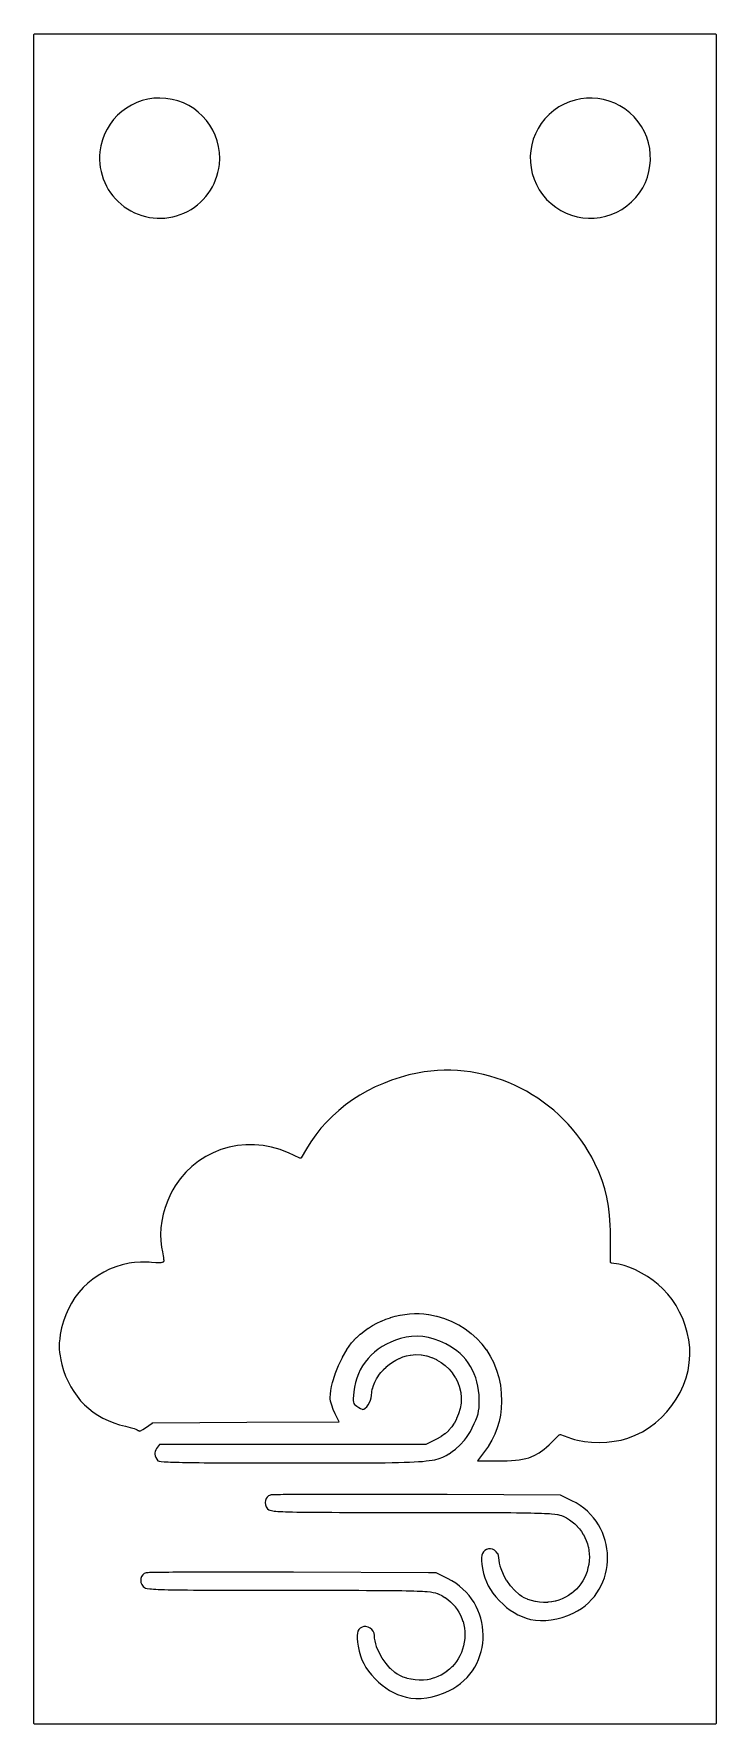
# Model space of a CAD drawing. Extents: x -0.1 to 30.1, y -0.1 to 74.5.
import ezdxf

# ---------------------------------------------------------------- set-up
doc = ezdxf.new("R2010")
doc.units = 0

msp = doc.modelspace()

# ---------------------------------------------------------------- linework, layer by layer
at = {"color": 1}
for p, q in [((-0.05, 74.434), (-0.046, 74.453)), ((-0.05, 0), (-0.05, 74.434)), ((-0.046, 74.453), (-0.035, 74.469)), ((-0.035, 74.469), (-0.019, 74.48)), ((-0.019, 74.48), (0, 74.483)), ((0, 74.483), (8.135, 74.483)), ((8.135, 74.483), (30, 74.483)), ((30, 74.483), (30.019, 74.48)), ((30.019, 74.48), (30.035, 74.469)), ((30.035, 74.469), (30.046, 74.453)), ((30.046, 74.453), (30.05, 74.434)), ((30.05, 74.434), (30.05, 0)), ((15.733, 28.347), (15.368, 28.206)), ((16.107, 28.47), (15.733, 28.347)), ((16.49, 28.576), (16.107, 28.47)), ((16.881, 28.662), (16.49, 28.576)), ((17.173, 28.713), (16.881, 28.662)), ((17.466, 28.75), (17.173, 28.713)), ((17.758, 28.774), (17.466, 28.75)), ((18.051, 28.785), (17.758, 28.774)), ((18.344, 28.784), (18.051, 28.785)), ((18.635, 28.771), (18.344, 28.784)), ((18.926, 28.745), (18.635, 28.771)), ((19.214, 28.707), (18.926, 28.745)), ((19.501, 28.657), (19.214, 28.707)), ((19.786, 28.596), (19.501, 28.657)), ((20.062, 28.524), (19.786, 28.596)), ((20.068, 28.523), (20.062, 28.524)), ((20.346, 28.439), (20.068, 28.523)), ((20.622, 28.343), (20.346, 28.439)), ((20.893, 28.237), (20.622, 28.343)), ((14.335, 27.681), (14.014, 27.474)), ((14.668, 27.872), (14.335, 27.681)), ((15.013, 28.047), (14.668, 27.872)), ((15.368, 28.206), (15.013, 28.047)), ((21.16, 28.12), (20.893, 28.237)), ((21.423, 27.993), (21.16, 28.12)), ((21.681, 27.855), (21.423, 27.993)), ((21.933, 27.707), (21.681, 27.855)), ((22.18, 27.549), (21.933, 27.707)), ((13.411, 27.015), (13.132, 26.764)), ((13.706, 27.252), (13.411, 27.015)), ((14.014, 27.474), (13.706, 27.252)), ((22.42, 27.382), (22.18, 27.549)), ((22.654, 27.205), (22.42, 27.382)), ((22.882, 27.018), (22.654, 27.205)), ((23.102, 26.822), (22.882, 27.018)), ((12.618, 26.223), (12.386, 25.933)), ((12.867, 26.5), (12.618, 26.223)), ((13.132, 26.764), (12.867, 26.5)), ((23.314, 26.618), (23.102, 26.822)), ((23.519, 26.404), (23.314, 26.618)), ((23.715, 26.182), (23.519, 26.404)), ((23.902, 25.952), (23.715, 26.182)), ((8.564, 25.388), (8.207, 25.283)), ((8.93, 25.459), (8.564, 25.388)), ((9.304, 25.497), (8.93, 25.459)), ((9.681, 25.499), (9.304, 25.497)), ((10.06, 25.465), (9.681, 25.499)), ((10.439, 25.393), (10.06, 25.465)), ((10.815, 25.284), (10.439, 25.393)), ((12.172, 25.631), (11.975, 25.318)), ((12.386, 25.933), (12.172, 25.631)), ((24.081, 25.713), (23.902, 25.952)), ((24.25, 25.466), (24.081, 25.713)), ((24.409, 25.211), (24.25, 25.466)), ((7.218, 24.776), (6.924, 24.546)), ((7.531, 24.976), (7.218, 24.776)), ((7.862, 25.145), (7.531, 24.976)), ((8.207, 25.283), (7.862, 25.145)), ((11, 25.216), (10.815, 25.284)), ((11.184, 25.137), (11, 25.216)), ((11.683, 24.908), (11.184, 25.137)), ((11.701, 24.903), (11.683, 24.908)), ((11.719, 24.906), (11.701, 24.903)), ((11.735, 24.914), (11.719, 24.906)), ((11.747, 24.928), (11.735, 24.914)), ((11.975, 25.318), (11.747, 24.928)), ((24.558, 24.949), (24.409, 25.211)), ((24.696, 24.679), (24.558, 24.949)), ((24.87, 24.298), (24.696, 24.679)), ((6.404, 23.999), (6.184, 23.684)), ((6.652, 24.286), (6.404, 23.999)), ((6.924, 24.546), (6.652, 24.286)), ((25.016, 23.927), (24.87, 24.298)), ((25.135, 23.559), (25.016, 23.927)), ((5.994, 23.344), (5.856, 23.041)), ((6.085, 23.517), (5.994, 23.344)), ((6.184, 23.684), (6.085, 23.517)), ((25.229, 23.185), (25.135, 23.559)), ((25.299, 22.798), (25.229, 23.185)), ((5.655, 22.434), (5.591, 22.134)), ((5.744, 22.737), (5.655, 22.434)), ((5.856, 23.041), (5.744, 22.737)), ((25.347, 22.39), (25.299, 22.798)), ((25.376, 21.952), (25.347, 22.39)), ((5.552, 21.838), (5.537, 21.547)), ((5.591, 22.134), (5.552, 21.838)), ((25.383, 21.72), (25.376, 21.952)), ((25.386, 21.477), (25.383, 21.72)), ((5.537, 21.547), (5.549, 21.265)), ((5.549, 21.265), (5.585, 20.99)), ((5.585, 20.99), (5.623, 20.782)), ((25.389, 20.33), (25.386, 21.477)), ((3.854, 20.204), (3.568, 20.117)), ((4.151, 20.271), (3.854, 20.204)), ((4.264, 20.289), (4.151, 20.271)), ((4.39, 20.303), (4.264, 20.289)), ((4.659, 20.321), (4.39, 20.303)), ((4.923, 20.323), (4.659, 20.321)), ((5.042, 20.318), (4.923, 20.323)), ((5.148, 20.308), (5.042, 20.318)), ((5.335, 20.291), (5.148, 20.308)), ((5.337, 20.291), (5.335, 20.291)), ((5.419, 20.288), (5.337, 20.291)), ((5.421, 20.288), (5.419, 20.288)), ((5.492, 20.289), (5.421, 20.288)), ((5.496, 20.289), (5.492, 20.289)), ((5.554, 20.294), (5.496, 20.289)), ((5.56, 20.295), (5.554, 20.294)), ((5.604, 20.303), (5.56, 20.295)), ((5.614, 20.306), (5.604, 20.303)), ((5.642, 20.317), (5.614, 20.306)), ((5.623, 20.782), (5.623, 20.781)), ((5.623, 20.781), (5.654, 20.597)), ((5.655, 20.325), (5.642, 20.317)), ((5.654, 20.597), (5.666, 20.521)), ((5.665, 20.336), (5.655, 20.325)), ((5.675, 20.351), (5.665, 20.336)), ((5.666, 20.521), (5.666, 20.52)), ((5.666, 20.52), (5.675, 20.458)), ((5.675, 20.458), (5.675, 20.457)), ((5.675, 20.457), (5.68, 20.411)), ((5.681, 20.366), (5.675, 20.351)), ((5.68, 20.411), (5.681, 20.409)), ((5.681, 20.409), (5.683, 20.382)), ((5.683, 20.382), (5.681, 20.366)), ((25.392, 20.313), (25.389, 20.33)), ((25.401, 20.298), (25.392, 20.313)), ((25.415, 20.287), (25.401, 20.298)), ((25.431, 20.281), (25.415, 20.287)), ((25.759, 20.227), (25.431, 20.281)), ((25.87, 20.205), (25.759, 20.227)), ((25.986, 20.175), (25.87, 20.205)), ((26.233, 20.091), (25.986, 20.175)), ((2.331, 19.396), (2.127, 19.2)), ((2.551, 19.576), (2.331, 19.396)), ((2.785, 19.739), (2.551, 19.576)), ((3.033, 19.884), (2.785, 19.739)), ((3.295, 20.01), (3.033, 19.884)), ((3.568, 20.117), (3.295, 20.01)), ((26.491, 19.979), (26.233, 20.091)), ((26.754, 19.844), (26.491, 19.979)), ((27.015, 19.688), (26.754, 19.844)), ((27.264, 19.517), (27.015, 19.688)), ((27.496, 19.335), (27.264, 19.517)), ((1.766, 18.762), (1.611, 18.521)), ((1.938, 18.989), (1.766, 18.762)), ((2.127, 19.2), (1.938, 18.989)), ((27.703, 19.145), (27.496, 19.335)), ((27.912, 18.918), (27.703, 19.145)), ((28.105, 18.67), (27.912, 18.918)), ((28.279, 18.405), (28.105, 18.67)), ((1.356, 18), (1.257, 17.72)), ((1.474, 18.267), (1.356, 18)), ((1.611, 18.521), (1.474, 18.267)), ((15.687, 17.875), (15.892, 17.934)), ((15.892, 17.934), (15.895, 17.934)), ((15.895, 17.934), (16.102, 17.982)), ((16.102, 17.982), (16.104, 17.982)), ((16.104, 17.982), (16.313, 18.018)), ((16.313, 18.018), (16.315, 18.018)), ((16.315, 18.018), (16.524, 18.041)), ((16.524, 18.041), (16.527, 18.042)), ((16.527, 18.042), (16.736, 18.053)), ((16.736, 18.053), (16.739, 18.053)), ((16.739, 18.053), (16.947, 18.052)), ((16.947, 18.052), (16.95, 18.052)), ((16.95, 18.052), (17.157, 18.038)), ((17.157, 18.038), (17.16, 18.037)), ((17.16, 18.037), (17.364, 18.01)), ((17.364, 18.01), (17.368, 18.01)), ((17.368, 18.01), (17.72, 17.937)), ((17.72, 17.937), (17.724, 17.936)), ((17.724, 17.936), (18.06, 17.835)), ((28.435, 18.124), (28.279, 18.405)), ((28.571, 17.831), (28.435, 18.124)), ((1.178, 17.43), (1.12, 17.128)), ((1.257, 17.72), (1.178, 17.43)), ((14.192, 17.004), (14.353, 17.147)), ((14.353, 17.147), (14.356, 17.149)), ((14.356, 17.149), (14.525, 17.283)), ((14.525, 17.283), (14.528, 17.284)), ((14.528, 17.284), (14.705, 17.408)), ((14.705, 17.408), (14.707, 17.409)), ((14.707, 17.409), (14.891, 17.522)), ((14.891, 17.522), (14.893, 17.524)), ((14.893, 17.524), (15.082, 17.627)), ((15.082, 17.627), (15.085, 17.628)), ((15.085, 17.628), (15.279, 17.72)), ((15.279, 17.72), (15.281, 17.721)), ((15.281, 17.721), (15.48, 17.803)), ((15.48, 17.803), (15.482, 17.804)), ((15.482, 17.804), (15.684, 17.874)), ((15.684, 17.874), (15.687, 17.875)), ((18.06, 17.835), (18.064, 17.834)), ((18.064, 17.834), (18.383, 17.707)), ((18.383, 17.707), (18.387, 17.706)), ((18.387, 17.706), (18.688, 17.555)), ((18.688, 17.555), (18.692, 17.553)), ((18.692, 17.553), (18.974, 17.378)), ((18.974, 17.378), (18.978, 17.375)), ((18.978, 17.375), (19.24, 17.178)), ((19.24, 17.178), (19.244, 17.175)), ((19.244, 17.175), (19.486, 16.957)), ((28.684, 17.528), (28.571, 17.831)), ((28.775, 17.217), (28.684, 17.528)), ((28.842, 16.901), (28.775, 17.217)), ((1.075, 16.771), (1.067, 16.623)), ((1.067, 16.623), (1.069, 16.483)), ((1.069, 16.483), (1.082, 16.341)), ((1.092, 16.936), (1.075, 16.771)), ((1.12, 17.128), (1.092, 16.936)), ((13.562, 16.128), (13.757, 16.462)), ((13.757, 16.462), (13.758, 16.465)), ((13.758, 16.465), (13.861, 16.617)), ((13.861, 16.617), (13.863, 16.619)), ((13.863, 16.619), (13.968, 16.759)), ((13.968, 16.759), (13.97, 16.762)), ((13.97, 16.762), (14.078, 16.888)), ((14.078, 16.888), (14.08, 16.891)), ((14.08, 16.891), (14.189, 17.002)), ((14.189, 17.002), (14.192, 17.004)), ((15.143, 16.481), (14.981, 16.354)), ((15.317, 16.598), (15.143, 16.481)), ((15.503, 16.704), (15.317, 16.598)), ((15.698, 16.799), (15.503, 16.704)), ((15.905, 16.882), (15.698, 16.799)), ((16.121, 16.952), (15.905, 16.882)), ((16.369, 17.012), (16.121, 16.952)), ((16.615, 17.047), (16.369, 17.012)), ((16.86, 17.056), (16.615, 17.047)), ((17.106, 17.04), (16.86, 17.056)), ((17.354, 16.998), (17.106, 17.04)), ((17.606, 16.93), (17.354, 16.998)), ((17.864, 16.836), (17.606, 16.93)), ((18.129, 16.715), (17.864, 16.836)), ((18.3, 16.622), (18.129, 16.715)), ((18.462, 16.52), (18.3, 16.622)), ((18.613, 16.409), (18.462, 16.52)), ((18.754, 16.289), (18.613, 16.409)), ((19.486, 16.957), (19.489, 16.954)), ((19.489, 16.954), (19.709, 16.715)), ((19.709, 16.715), (19.712, 16.712)), ((19.712, 16.712), (19.909, 16.454)), ((19.909, 16.454), (19.911, 16.45)), ((19.911, 16.45), (20.085, 16.175)), ((28.883, 16.561), (28.842, 16.901)), ((28.89, 16.221), (28.883, 16.561)), ((1.082, 16.341), (1.106, 16.187)), ((1.106, 16.187), (1.143, 16.012)), ((1.143, 16.012), (1.192, 15.806)), ((1.192, 15.806), (1.266, 15.546)), ((13.239, 15.392), (13.385, 15.762)), ((13.385, 15.762), (13.386, 15.766)), ((13.386, 15.766), (13.56, 16.125)), ((13.56, 16.125), (13.562, 16.128)), ((14.452, 15.749), (14.352, 15.576)), ((14.566, 15.914), (14.452, 15.749)), ((14.692, 16.07), (14.566, 15.914)), ((14.83, 16.217), (14.692, 16.07)), ((14.981, 16.354), (14.83, 16.217)), ((15.375, 15.582), (15.497, 15.699)), ((15.497, 15.699), (15.499, 15.702)), ((15.499, 15.702), (15.629, 15.81)), ((15.629, 15.81), (15.632, 15.813)), ((15.632, 15.813), (15.77, 15.911)), ((15.77, 15.911), (15.773, 15.913)), ((15.773, 15.913), (15.918, 16.001)), ((15.918, 16.001), (15.921, 16.003)), ((15.921, 16.003), (16.071, 16.079)), ((16.071, 16.079), (16.075, 16.08)), ((16.075, 16.08), (16.229, 16.143)), ((16.229, 16.143), (16.233, 16.144)), ((16.233, 16.144), (16.391, 16.192)), ((16.391, 16.192), (16.396, 16.193)), ((16.396, 16.193), (16.555, 16.226)), ((16.555, 16.226), (16.561, 16.226)), ((16.561, 16.226), (16.8, 16.246)), ((16.8, 16.246), (16.806, 16.246)), ((16.806, 16.246), (17.04, 16.234)), ((17.04, 16.234), (17.047, 16.233)), ((17.047, 16.233), (17.274, 16.191)), ((17.274, 16.191), (17.28, 16.19)), ((17.28, 16.19), (17.498, 16.121)), ((17.498, 16.121), (17.504, 16.119)), ((17.504, 16.119), (17.711, 16.024)), ((17.711, 16.024), (17.716, 16.022)), ((17.716, 16.022), (17.912, 15.904)), ((17.912, 15.904), (17.916, 15.901)), ((17.916, 15.901), (18.097, 15.762)), ((18.097, 15.762), (18.101, 15.759)), ((18.101, 15.759), (18.265, 15.601)), ((18.885, 16.161), (18.754, 16.289)), ((19.005, 16.024), (18.885, 16.161)), ((19.115, 15.879), (19.005, 16.024)), ((19.214, 15.727), (19.115, 15.879)), ((19.302, 15.567), (19.214, 15.727)), ((20.085, 16.175), (20.087, 16.171)), ((20.087, 16.171), (20.236, 15.878)), ((20.236, 15.878), (20.238, 15.874)), ((20.238, 15.874), (20.361, 15.566)), ((28.807, 15.547), (28.864, 15.882)), ((28.864, 15.882), (28.89, 16.221)), ((1.266, 15.546), (1.355, 15.297)), ((1.355, 15.297), (1.459, 15.057)), ((1.459, 15.057), (1.578, 14.83)), ((13.082, 14.842), (13.124, 15.019)), ((13.124, 15.019), (13.125, 15.022)), ((13.125, 15.022), (13.237, 15.389)), ((13.237, 15.389), (13.239, 15.392)), ((14.135, 15.01), (14.092, 14.807)), ((14.193, 15.206), (14.135, 15.01)), ((14.266, 15.394), (14.193, 15.206)), ((14.352, 15.576), (14.266, 15.394)), ((14.929, 14.89), (14.99, 15.033)), ((14.99, 15.033), (14.992, 15.037)), ((14.992, 15.037), (15.066, 15.177)), ((15.066, 15.177), (15.069, 15.181)), ((15.069, 15.181), (15.157, 15.317)), ((15.157, 15.317), (15.159, 15.321)), ((15.159, 15.321), (15.259, 15.452)), ((15.259, 15.452), (15.262, 15.455)), ((15.262, 15.455), (15.373, 15.579)), ((15.373, 15.579), (15.375, 15.582)), ((18.265, 15.601), (18.268, 15.597)), ((18.268, 15.597), (18.414, 15.423)), ((18.414, 15.423), (18.417, 15.419)), ((18.417, 15.419), (18.542, 15.23)), ((18.542, 15.23), (18.545, 15.225)), ((18.545, 15.225), (18.647, 15.024)), ((18.647, 15.024), (18.649, 15.018)), ((18.649, 15.018), (18.727, 14.807)), ((19.379, 15.4), (19.302, 15.567)), ((19.445, 15.226), (19.379, 15.4)), ((19.499, 15.046), (19.445, 15.226)), ((19.541, 14.859), (19.499, 15.046)), ((20.361, 15.566), (20.363, 15.562)), ((20.363, 15.562), (20.46, 15.239)), ((20.46, 15.239), (20.461, 15.235)), ((20.461, 15.235), (20.53, 14.899)), ((28.603, 14.895), (28.719, 15.217)), ((28.719, 15.217), (28.807, 15.547)), ((1.578, 14.83), (1.711, 14.613)), ((1.711, 14.613), (1.857, 14.408)), ((1.857, 14.408), (2.017, 14.215)), ((2.017, 14.215), (2.189, 14.035)), ((13.024, 14.348), (13.031, 14.5)), ((13.025, 14.343), (13.024, 14.348)), ((13.029, 14.281), (13.025, 14.343)), ((13.029, 14.276), (13.029, 14.281)), ((13.042, 14.201), (13.029, 14.276)), ((13.031, 14.504), (13.05, 14.666)), ((13.031, 14.5), (13.031, 14.504)), ((13.043, 14.197), (13.042, 14.201)), ((13.089, 14.022), (13.043, 14.197)), ((13.05, 14.666), (13.051, 14.669)), ((13.051, 14.669), (13.081, 14.84)), ((13.081, 14.84), (13.082, 14.842)), ((14.049, 14.437), (14.042, 14.312)), ((14.042, 14.312), (14.043, 14.216)), ((14.043, 14.216), (14.052, 14.146)), ((14.063, 14.598), (14.049, 14.437)), ((14.092, 14.807), (14.063, 14.598)), ((14.755, 14.13), (14.801, 14.235)), ((14.801, 14.235), (14.831, 14.338)), ((14.831, 14.338), (14.842, 14.439)), ((14.842, 14.439), (14.853, 14.583)), ((14.853, 14.589), (14.882, 14.735)), ((14.853, 14.583), (14.853, 14.589)), ((14.882, 14.735), (14.883, 14.74)), ((14.883, 14.74), (14.928, 14.885)), ((14.928, 14.885), (14.929, 14.89)), ((18.727, 14.807), (18.728, 14.801)), ((18.728, 14.801), (18.779, 14.581)), ((18.779, 14.581), (18.78, 14.575)), ((18.78, 14.575), (18.803, 14.349)), ((18.803, 14.342), (18.795, 14.112)), ((18.803, 14.349), (18.803, 14.342)), ((19.572, 14.666), (19.541, 14.859)), ((19.591, 14.466), (19.572, 14.666)), ((19.597, 14.261), (19.591, 14.466)), ((19.596, 14.069), (19.597, 14.261)), ((20.53, 14.899), (20.531, 14.894)), ((20.531, 14.894), (20.572, 14.546)), ((20.584, 14.178), (20.57, 13.878)), ((20.572, 14.546), (20.572, 14.542)), ((20.572, 14.542), (20.584, 14.182)), ((20.584, 14.182), (20.584, 14.178)), ((28.095, 13.995), (28.29, 14.282)), ((28.29, 14.282), (28.46, 14.582)), ((28.46, 14.582), (28.603, 14.895)), ((2.189, 14.035), (2.375, 13.868)), ((2.375, 13.868), (2.572, 13.713)), ((2.572, 13.713), (2.781, 13.573)), ((2.781, 13.573), (3.002, 13.446)), ((3.002, 13.446), (3.233, 13.334)), ((13.09, 14.018), (13.089, 14.022)), ((13.158, 13.826), (13.09, 14.018)), ((13.159, 13.823), (13.158, 13.826)), ((13.242, 13.638), (13.159, 13.823)), ((13.243, 13.636), (13.242, 13.638)), ((13.42, 13.287), (13.243, 13.636)), ((14.052, 14.146), (14.071, 14.095)), ((14.071, 14.095), (14.099, 14.053)), ((14.099, 14.053), (14.142, 14.011)), ((14.142, 14.011), (14.202, 13.966)), ((14.202, 13.966), (14.287, 13.91)), ((14.287, 13.91), (14.367, 13.865)), ((14.367, 13.865), (14.429, 13.836)), ((14.429, 13.836), (14.456, 13.828)), ((14.456, 13.828), (14.505, 13.84)), ((14.505, 13.84), (14.567, 13.881)), ((14.567, 13.881), (14.633, 13.946)), ((14.633, 13.946), (14.698, 14.032)), ((14.698, 14.032), (14.755, 14.13)), ((18.6, 13.42), (18.501, 13.23)), ((18.602, 13.425), (18.6, 13.42)), ((18.684, 13.634), (18.602, 13.425)), ((18.685, 13.638), (18.684, 13.634)), ((18.753, 13.868), (18.685, 13.638)), ((18.754, 13.874), (18.753, 13.868)), ((18.794, 14.105), (18.754, 13.874)), ((18.795, 14.112), (18.794, 14.105)), ((19.452, 13.359), (19.506, 13.499)), ((19.506, 13.499), (19.545, 13.63)), ((19.545, 13.63), (19.571, 13.762)), ((19.571, 13.762), (19.588, 13.905)), ((19.588, 13.905), (19.596, 14.069)), ((20.533, 13.578), (20.474, 13.294)), ((20.57, 13.874), (20.533, 13.582)), ((20.533, 13.582), (20.533, 13.578)), ((20.57, 13.878), (20.57, 13.874)), ((27.375, 13.241), (27.636, 13.473)), ((27.636, 13.473), (27.877, 13.725)), ((27.877, 13.725), (28.095, 13.995)), ((3.233, 13.334), (3.475, 13.237)), ((3.475, 13.237), (3.727, 13.155)), ((3.727, 13.155), (3.991, 13.088)), ((3.991, 13.088), (4.197, 13.037)), ((4.197, 13.037), (4.2, 13.037)), ((4.2, 13.037), (4.377, 12.982)), ((4.377, 12.982), (4.38, 12.981)), ((4.38, 12.981), (4.452, 12.955)), ((4.452, 12.955), (4.454, 12.954)), ((4.454, 12.954), (4.512, 12.929)), ((4.512, 12.929), (4.516, 12.927)), ((4.516, 12.927), (4.557, 12.905)), ((4.557, 12.905), (4.566, 12.898)), ((4.566, 12.898), (4.587, 12.881)), ((4.587, 12.881), (4.592, 12.877)), ((4.592, 12.877), (4.6, 12.876)), ((4.6, 12.876), (4.626, 12.88)), ((4.626, 12.88), (4.663, 12.892)), ((4.663, 12.892), (4.762, 12.939)), ((4.762, 12.939), (4.875, 13.013)), ((4.875, 13.013), (5.164, 13.227)), ((5.164, 13.227), (5.178, 13.234)), ((5.178, 13.234), (5.194, 13.237)), ((5.194, 13.237), (9.347, 13.262)), ((9.347, 13.262), (13.42, 13.287)), ((18.085, 12.752), (17.913, 12.63)), ((18.089, 12.755), (18.085, 12.752)), ((18.241, 12.892), (18.089, 12.755)), ((18.246, 12.897), (18.241, 12.892)), ((18.379, 13.05), (18.246, 12.897)), ((18.383, 13.055), (18.379, 13.05)), ((18.498, 13.225), (18.383, 13.055)), ((18.501, 13.23), (18.498, 13.225)), ((19.038, 12.591), (19.122, 12.719)), ((19.122, 12.719), (19.206, 12.861)), ((19.206, 12.861), (19.289, 13.018)), ((19.289, 13.018), (19.381, 13.201)), ((19.381, 13.201), (19.452, 13.359)), ((20.284, 12.737), (20.157, 12.476)), ((20.286, 12.741), (20.284, 12.737)), ((20.39, 13.01), (20.286, 12.741)), ((20.391, 13.014), (20.39, 13.01)), ((20.473, 13.29), (20.391, 13.014)), ((20.474, 13.294), (20.473, 13.29)), ((22.681, 12.274), (23.128, 12.705)), ((23.128, 12.705), (23.143, 12.715)), ((23.143, 12.715), (23.161, 12.719)), ((23.161, 12.719), (23.179, 12.716)), ((23.179, 12.716), (23.668, 12.544)), ((26.145, 12.56), (26.477, 12.689)), ((26.477, 12.689), (26.794, 12.847)), ((26.794, 12.847), (27.094, 13.032)), ((27.094, 13.032), (27.375, 13.241)), ((5.304, 11.976), (5.292, 11.913)), ((5.329, 12.04), (5.304, 11.976)), ((5.369, 12.106), (5.329, 12.04)), ((5.488, 12.275), (5.369, 12.106)), ((17.213, 12.275), (5.488, 12.275)), ((17.225, 12.276), (17.213, 12.275)), ((17.236, 12.28), (17.225, 12.276)), ((17.713, 12.518), (17.236, 12.28)), ((17.715, 12.519), (17.713, 12.518)), ((17.908, 12.627), (17.715, 12.519)), ((17.913, 12.63), (17.908, 12.627)), ((18.268, 11.878), (18.398, 11.971)), ((18.398, 11.971), (18.546, 12.083)), ((18.546, 12.083), (18.762, 12.267)), ((18.762, 12.267), (18.951, 12.474)), ((18.951, 12.474), (19.038, 12.591)), ((19.83, 11.967), (19.522, 11.558)), ((19.831, 11.968), (19.83, 11.967)), ((20.004, 12.215), (19.831, 11.968)), ((20.006, 12.219), (20.004, 12.215)), ((20.155, 12.473), (20.006, 12.219)), ((20.157, 12.476), (20.155, 12.473)), ((22.247, 11.92), (22.462, 12.078)), ((22.462, 12.078), (22.57, 12.171)), ((22.57, 12.171), (22.681, 12.274)), ((23.668, 12.544), (23.798, 12.503)), ((23.798, 12.503), (23.935, 12.468)), ((23.935, 12.468), (24.234, 12.413)), ((24.234, 12.413), (24.554, 12.382)), ((24.554, 12.382), (24.885, 12.373)), ((24.885, 12.373), (25.22, 12.386)), ((25.22, 12.386), (25.547, 12.422)), ((25.547, 12.422), (25.859, 12.48)), ((25.859, 12.48), (26.145, 12.56)), ((5.292, 11.913), (5.292, 11.849)), ((5.292, 11.849), (5.305, 11.783)), ((5.305, 11.783), (5.331, 11.713)), ((5.331, 11.713), (5.371, 11.639)), ((5.371, 11.639), (5.42, 11.569)), ((5.42, 11.569), (5.432, 11.562)), ((5.432, 11.562), (5.483, 11.549)), ((5.483, 11.549), (5.574, 11.537)), ((5.574, 11.537), (5.704, 11.525)), ((5.704, 11.525), (5.785, 11.52)), ((5.785, 11.52), (5.877, 11.515)), ((5.877, 11.515), (5.979, 11.51)), ((5.979, 11.51), (6.094, 11.506)), ((6.094, 11.506), (6.22, 11.502)), ((6.22, 11.502), (6.358, 11.498)), ((6.358, 11.498), (6.508, 11.494)), ((6.508, 11.494), (6.672, 11.491)), ((6.672, 11.491), (6.849, 11.488)), ((6.849, 11.488), (7.039, 11.485)), ((7.039, 11.485), (7.244, 11.482)), ((7.244, 11.482), (7.463, 11.48)), ((7.463, 11.48), (7.697, 11.478)), ((7.697, 11.478), (7.946, 11.476)), ((7.946, 11.476), (8.21, 11.474)), ((8.21, 11.474), (8.49, 11.472)), ((8.49, 11.472), (8.787, 11.471)), ((8.787, 11.471), (9.1, 11.47)), ((9.1, 11.47), (9.43, 11.469)), ((9.43, 11.469), (9.778, 11.469)), ((9.778, 11.469), (10.144, 11.468)), ((10.144, 11.468), (10.527, 11.467)), ((10.527, 11.467), (10.93, 11.467)), ((10.93, 11.467), (11.351, 11.467)), ((11.351, 11.467), (11.946, 11.467)), ((11.946, 11.467), (12.503, 11.467)), ((12.503, 11.467), (13.023, 11.467)), ((13.023, 11.467), (13.508, 11.468)), ((13.508, 11.468), (13.959, 11.469)), ((13.959, 11.469), (14.378, 11.47)), ((14.378, 11.47), (14.766, 11.472)), ((14.766, 11.472), (15.125, 11.475)), ((15.125, 11.475), (15.455, 11.478)), ((15.455, 11.478), (15.759, 11.483)), ((15.759, 11.483), (16.037, 11.489)), ((16.037, 11.489), (16.292, 11.496)), ((16.292, 11.496), (16.524, 11.505)), ((16.524, 11.505), (16.734, 11.515)), ((16.734, 11.515), (16.926, 11.526)), ((16.926, 11.526), (17.098, 11.54)), ((17.098, 11.54), (17.254, 11.555)), ((17.254, 11.555), (17.395, 11.572)), ((17.395, 11.572), (17.521, 11.591)), ((17.521, 11.591), (17.634, 11.612)), ((17.634, 11.612), (17.83, 11.662)), ((17.83, 11.662), (17.991, 11.721)), ((17.991, 11.721), (18.132, 11.791)), ((18.132, 11.791), (18.263, 11.874)), ((18.263, 11.874), (18.268, 11.878)), ((19.522, 11.558), (20.406, 11.558)), ((20.406, 11.558), (20.629, 11.56)), ((20.629, 11.56), (20.835, 11.565)), ((20.835, 11.565), (21.025, 11.575)), ((21.025, 11.575), (21.201, 11.59)), ((21.201, 11.59), (21.363, 11.609)), ((21.363, 11.609), (21.513, 11.634)), ((21.513, 11.634), (21.653, 11.665)), ((21.653, 11.665), (21.783, 11.701)), ((21.783, 11.701), (22.025, 11.796)), ((22.025, 11.796), (22.247, 11.92)), ((10.163, 9.81), (10.153, 9.718)), ((10.153, 9.718), (10.165, 9.624)), ((10.193, 9.894), (10.163, 9.81)), ((10.242, 9.966), (10.193, 9.894)), ((10.307, 10.02), (10.242, 9.966)), ((10.389, 10.055), (10.307, 10.02)), ((10.4, 10.056), (10.389, 10.055)), ((10.432, 10.058), (10.4, 10.056)), ((10.482, 10.061), (10.432, 10.058)), ((10.547, 10.063), (10.482, 10.061)), ((10.627, 10.065), (10.547, 10.063)), ((10.722, 10.067), (10.627, 10.065)), ((10.831, 10.069), (10.722, 10.067)), ((10.953, 10.071), (10.831, 10.069)), ((11.089, 10.072), (10.953, 10.071)), ((11.237, 10.074), (11.089, 10.072)), ((11.398, 10.075), (11.237, 10.074)), ((11.57, 10.077), (11.398, 10.075)), ((11.755, 10.078), (11.57, 10.077)), ((11.95, 10.079), (11.755, 10.078)), ((12.156, 10.08), (11.95, 10.079)), ((12.372, 10.081), (12.156, 10.08)), ((12.834, 10.082), (12.372, 10.081)), ((13.331, 10.083), (12.834, 10.082)), ((13.861, 10.084), (13.331, 10.083)), ((14.421, 10.083), (13.861, 10.084)), ((15.007, 10.083), (14.421, 10.083)), ((15.615, 10.082), (15.007, 10.083)), ((16.242, 10.08), (15.615, 10.082)), ((16.886, 10.077), (16.242, 10.08)), ((18.182, 10.072), (16.886, 10.077)), ((23.181, 10.051), (18.182, 10.072)), ((23.684, 9.805), (23.181, 10.051)), ((23.873, 9.703), (23.684, 9.805)), ((24.05, 9.592), (23.873, 9.703)), ((10.165, 9.624), (10.199, 9.534)), ((10.199, 9.534), (10.256, 9.451)), ((10.256, 9.451), (10.315, 9.403)), ((10.315, 9.403), (10.362, 9.384)), ((10.362, 9.384), (10.44, 9.365)), ((10.44, 9.365), (10.555, 9.349)), ((10.555, 9.349), (10.629, 9.341)), ((10.629, 9.341), (10.715, 9.334)), ((10.715, 9.334), (10.815, 9.328)), ((10.815, 9.328), (10.928, 9.323)), ((10.928, 9.323), (11.058, 9.317)), ((11.058, 9.317), (11.203, 9.313)), ((11.203, 9.313), (11.367, 9.309)), ((11.367, 9.309), (11.548, 9.305)), ((11.548, 9.305), (11.75, 9.302)), ((11.75, 9.302), (11.972, 9.299)), ((11.972, 9.299), (12.216, 9.297)), ((12.216, 9.297), (12.483, 9.295)), ((12.483, 9.295), (12.774, 9.293)), ((12.774, 9.293), (13.09, 9.292)), ((13.09, 9.292), (13.432, 9.291)), ((13.432, 9.291), (13.801, 9.29)), ((13.801, 9.29), (14.199, 9.289)), ((14.199, 9.289), (14.626, 9.288)), ((14.626, 9.288), (15.084, 9.288)), ((15.084, 9.288), (15.573, 9.288)), ((15.573, 9.288), (16.095, 9.287)), ((16.095, 9.287), (16.651, 9.287)), ((16.651, 9.287), (17.185, 9.287)), ((17.185, 9.287), (17.688, 9.287)), ((17.688, 9.287), (18.162, 9.286)), ((18.162, 9.286), (18.607, 9.286)), ((18.607, 9.286), (19.023, 9.285)), ((19.023, 9.285), (19.413, 9.284)), ((19.413, 9.284), (19.777, 9.283)), ((19.777, 9.283), (20.115, 9.282)), ((20.115, 9.282), (20.43, 9.281)), ((20.43, 9.281), (20.722, 9.279)), ((20.722, 9.279), (20.991, 9.277)), ((20.991, 9.277), (21.239, 9.274)), ((21.239, 9.274), (21.24, 9.274)), ((21.24, 9.274), (21.468, 9.271)), ((21.468, 9.271), (21.677, 9.268)), ((21.677, 9.268), (21.868, 9.265)), ((21.868, 9.265), (22.042, 9.261)), ((22.042, 9.261), (22.2, 9.256)), ((22.2, 9.256), (22.342, 9.252)), ((22.342, 9.252), (22.343, 9.252)), ((22.343, 9.252), (22.471, 9.246)), ((22.471, 9.246), (22.586, 9.24)), ((22.586, 9.24), (22.587, 9.24)), ((22.587, 9.24), (22.689, 9.234)), ((22.689, 9.234), (22.69, 9.234)), ((22.69, 9.234), (22.781, 9.227)), ((22.781, 9.227), (22.782, 9.227)), ((22.782, 9.227), (22.935, 9.211)), ((22.935, 9.211), (22.937, 9.21)), ((22.937, 9.21), (23.057, 9.192)), ((23.057, 9.192), (23.06, 9.191)), ((23.06, 9.191), (23.154, 9.17)), ((23.154, 9.17), (23.158, 9.169)), ((23.158, 9.169), (23.234, 9.145)), ((23.234, 9.145), (23.238, 9.144)), ((23.238, 9.144), (23.304, 9.116)), ((23.304, 9.116), (23.307, 9.115)), ((23.307, 9.115), (23.442, 9.047)), ((23.442, 9.047), (23.445, 9.045)), ((23.445, 9.045), (23.573, 8.967)), ((23.573, 8.967), (23.576, 8.965)), ((23.576, 8.965), (23.696, 8.879)), ((24.214, 9.47), (24.05, 9.592)), ((24.366, 9.34), (24.214, 9.47)), ((24.507, 9.201), (24.366, 9.34)), ((24.635, 9.054), (24.507, 9.201)), ((24.751, 8.901), (24.635, 9.054)), ((23.696, 8.879), (23.699, 8.876)), ((23.699, 8.876), (23.812, 8.781)), ((23.812, 8.781), (23.815, 8.778)), ((23.815, 8.778), (23.919, 8.675)), ((23.919, 8.675), (23.922, 8.672)), ((23.922, 8.672), (24.018, 8.562)), ((24.018, 8.562), (24.02, 8.559)), ((24.02, 8.559), (24.108, 8.442)), ((24.108, 8.442), (24.11, 8.439)), ((24.11, 8.439), (24.188, 8.316)), ((24.188, 8.316), (24.19, 8.313)), ((24.19, 8.313), (24.259, 8.184)), ((24.856, 8.741), (24.751, 8.901)), ((24.948, 8.575), (24.856, 8.741)), ((25.028, 8.405), (24.948, 8.575)), ((25.097, 8.23), (25.028, 8.405)), ((25.153, 8.052), (25.097, 8.23)), ((19.738, 7.482), (19.71, 7.397)), ((19.78, 7.551), (19.738, 7.482)), ((19.839, 7.609), (19.78, 7.551)), ((19.915, 7.658), (19.839, 7.609)), ((19.999, 7.686), (19.915, 7.658)), ((20.088, 7.686), (19.999, 7.686)), ((20.181, 7.663), (20.088, 7.686)), ((20.27, 7.617), (20.181, 7.663)), ((20.348, 7.554), (20.27, 7.617)), ((20.394, 7.497), (20.348, 7.554)), ((20.411, 7.476), (20.394, 7.497)), ((20.451, 7.39), (20.411, 7.476)), ((24.259, 8.184), (24.261, 8.181)), ((24.261, 8.181), (24.319, 8.047)), ((24.319, 8.047), (24.321, 8.044)), ((24.321, 8.044), (24.369, 7.907)), ((24.369, 7.907), (24.371, 7.903)), ((24.371, 7.903), (24.409, 7.762)), ((24.409, 7.762), (24.41, 7.758)), ((24.41, 7.758), (24.437, 7.615)), ((24.437, 7.615), (24.437, 7.611)), ((24.437, 7.611), (24.453, 7.465)), ((24.453, 7.465), (24.453, 7.461)), ((24.453, 7.461), (24.457, 7.314)), ((25.197, 7.871), (25.153, 8.052)), ((25.23, 7.687), (25.197, 7.871)), ((25.25, 7.503), (25.23, 7.687)), ((25.258, 7.318), (25.25, 7.503)), ((19.71, 7.397), (19.696, 7.291)), ((19.696, 7.291), (19.698, 7.16)), ((19.698, 7.16), (19.714, 7.002)), ((19.714, 7.002), (19.745, 6.815)), ((19.745, 6.815), (19.792, 6.598)), ((20.466, 7.292), (20.451, 7.39)), ((20.472, 7.18), (20.466, 7.292)), ((20.473, 7.175), (20.472, 7.18)), ((20.49, 7.056), (20.473, 7.175)), ((20.491, 7.052), (20.49, 7.056)), ((20.52, 6.929), (20.491, 7.052)), ((20.521, 6.925), (20.52, 6.929)), ((20.56, 6.8), (20.521, 6.925)), ((20.561, 6.796), (20.56, 6.8)), ((20.667, 6.544), (20.561, 6.796)), ((24.394, 6.837), (24.352, 6.688)), ((24.395, 6.84), (24.394, 6.837)), ((24.427, 6.994), (24.395, 6.84)), ((24.448, 7.157), (24.427, 6.998)), ((24.427, 6.998), (24.427, 6.994)), ((24.449, 7.161), (24.448, 7.157)), ((24.457, 7.31), (24.449, 7.161)), ((24.457, 7.314), (24.457, 7.31)), ((25.17, 6.585), (25.21, 6.765)), ((25.21, 6.765), (25.238, 6.948)), ((25.238, 6.948), (25.254, 7.133)), ((25.254, 7.133), (25.258, 7.318)), ((4.675, 6.38), (4.665, 6.288)), ((4.665, 6.288), (4.677, 6.194)), ((4.705, 6.464), (4.675, 6.38)), ((4.677, 6.194), (4.711, 6.104)), ((4.754, 6.536), (4.705, 6.464)), ((4.711, 6.104), (4.768, 6.021)), ((4.819, 6.59), (4.754, 6.536)), ((4.768, 6.021), (4.827, 5.973)), ((4.901, 6.625), (4.819, 6.59)), ((4.827, 5.973), (4.874, 5.954)), ((4.912, 6.626), (4.901, 6.625)), ((4.944, 6.628), (4.912, 6.626)), ((4.994, 6.631), (4.944, 6.628)), ((5.059, 6.633), (4.994, 6.631)), ((5.139, 6.635), (5.059, 6.633)), ((5.234, 6.637), (5.139, 6.635)), ((5.343, 6.639), (5.234, 6.637)), ((5.465, 6.641), (5.343, 6.639)), ((5.601, 6.642), (5.465, 6.641)), ((5.749, 6.644), (5.601, 6.642)), ((5.91, 6.645), (5.749, 6.644)), ((6.082, 6.647), (5.91, 6.645)), ((6.267, 6.648), (6.082, 6.647)), ((6.462, 6.649), (6.267, 6.648)), ((6.668, 6.65), (6.462, 6.649)), ((6.884, 6.651), (6.668, 6.65)), ((7.346, 6.652), (6.884, 6.651)), ((7.843, 6.653), (7.346, 6.652)), ((8.373, 6.654), (7.843, 6.653)), ((8.933, 6.653), (8.373, 6.654)), ((9.518, 6.653), (8.933, 6.653)), ((10.127, 6.651), (9.518, 6.653)), ((10.754, 6.65), (10.127, 6.651)), ((11.398, 6.647), (10.754, 6.65)), ((17.366, 6.623), (11.398, 6.647)), ((17.693, 6.621), (17.366, 6.623)), ((18.196, 6.375), (17.693, 6.621)), ((18.385, 6.273), (18.196, 6.375)), ((18.562, 6.162), (18.385, 6.273)), ((18.726, 6.04), (18.562, 6.162)), ((18.878, 5.91), (18.726, 6.04)), ((19.792, 6.598), (19.848, 6.401)), ((19.848, 6.401), (19.914, 6.22)), ((19.914, 6.22), (19.994, 6.05)), ((19.994, 6.05), (20.089, 5.886)), ((20.67, 6.539), (20.667, 6.544)), ((20.807, 6.292), (20.67, 6.539)), ((20.81, 6.288), (20.807, 6.292)), ((20.974, 6.055), (20.81, 6.288)), ((20.977, 6.051), (20.974, 6.055)), ((21.162, 5.842), (20.977, 6.051)), ((23.985, 6.018), (23.887, 5.91)), ((23.988, 6.021), (23.985, 6.018)), ((24.077, 6.138), (23.988, 6.021)), ((24.08, 6.141), (24.077, 6.138)), ((24.16, 6.264), (24.08, 6.141)), ((24.162, 6.267), (24.16, 6.264)), ((24.234, 6.398), (24.162, 6.267)), ((24.235, 6.401), (24.234, 6.398)), ((24.297, 6.538), (24.235, 6.401)), ((24.299, 6.541), (24.297, 6.538)), ((24.351, 6.684), (24.299, 6.541)), ((24.352, 6.688), (24.351, 6.684)), ((24.888, 5.899), (24.977, 6.063)), ((24.977, 6.063), (25.053, 6.233)), ((25.053, 6.233), (25.118, 6.407)), ((25.118, 6.407), (25.17, 6.585)), ((4.874, 5.954), (4.952, 5.935)), ((4.952, 5.935), (5.067, 5.919)), ((5.067, 5.919), (5.141, 5.911)), ((5.141, 5.911), (5.227, 5.904)), ((5.227, 5.904), (5.327, 5.898)), ((5.327, 5.898), (5.44, 5.893)), ((5.44, 5.893), (5.57, 5.887)), ((5.57, 5.887), (5.715, 5.883)), ((5.715, 5.883), (5.879, 5.879)), ((5.879, 5.879), (6.06, 5.875)), ((6.06, 5.875), (6.262, 5.872)), ((6.262, 5.872), (6.484, 5.869)), ((6.484, 5.869), (6.728, 5.867)), ((6.728, 5.867), (6.995, 5.865)), ((6.995, 5.865), (7.286, 5.863)), ((7.286, 5.863), (7.602, 5.862)), ((7.602, 5.862), (7.944, 5.861)), ((7.944, 5.861), (8.313, 5.86)), ((8.313, 5.86), (8.711, 5.859)), ((8.711, 5.859), (9.138, 5.858)), ((9.138, 5.858), (9.596, 5.858)), ((9.596, 5.858), (10.085, 5.858)), ((10.085, 5.858), (10.607, 5.857)), ((10.607, 5.857), (11.163, 5.857)), ((11.163, 5.857), (11.697, 5.857)), ((11.697, 5.857), (12.2, 5.857)), ((12.2, 5.857), (12.674, 5.856)), ((12.674, 5.856), (13.119, 5.856)), ((13.119, 5.856), (13.535, 5.855)), ((13.535, 5.855), (13.925, 5.854)), ((13.925, 5.854), (14.289, 5.853)), ((14.289, 5.853), (14.627, 5.852)), ((14.627, 5.852), (14.942, 5.851)), ((14.942, 5.851), (15.234, 5.849)), ((15.234, 5.849), (15.503, 5.847)), ((15.503, 5.847), (15.751, 5.844)), ((15.751, 5.844), (15.752, 5.844)), ((15.752, 5.844), (15.98, 5.841)), ((15.98, 5.841), (16.189, 5.838)), ((16.189, 5.838), (16.38, 5.835)), ((16.38, 5.835), (16.554, 5.831)), ((16.554, 5.831), (16.712, 5.826)), ((16.712, 5.826), (16.854, 5.822)), ((16.854, 5.822), (16.855, 5.822)), ((16.855, 5.822), (16.983, 5.816)), ((16.983, 5.816), (17.098, 5.81)), ((17.098, 5.81), (17.099, 5.81)), ((17.099, 5.81), (17.201, 5.804)), ((17.201, 5.804), (17.202, 5.804)), ((17.202, 5.804), (17.293, 5.797)), ((17.293, 5.797), (17.294, 5.797)), ((17.294, 5.797), (17.447, 5.781)), ((17.447, 5.781), (17.449, 5.78)), ((17.449, 5.78), (17.569, 5.762)), ((17.569, 5.762), (17.572, 5.761)), ((17.572, 5.761), (17.666, 5.74)), ((17.666, 5.74), (17.67, 5.739)), ((17.67, 5.739), (17.746, 5.715)), ((17.746, 5.715), (17.75, 5.714)), ((17.75, 5.714), (17.816, 5.686)), ((17.816, 5.686), (17.819, 5.685)), ((17.819, 5.685), (17.954, 5.617)), ((17.954, 5.617), (17.957, 5.615)), ((17.957, 5.615), (18.085, 5.537)), ((18.085, 5.537), (18.088, 5.535)), ((18.088, 5.535), (18.208, 5.449)), ((18.208, 5.449), (18.211, 5.446)), ((18.211, 5.446), (18.324, 5.351)), ((18.324, 5.351), (18.327, 5.348)), ((18.327, 5.348), (18.431, 5.245)), ((18.431, 5.245), (18.434, 5.242)), ((18.434, 5.242), (18.53, 5.132)), ((19.019, 5.771), (18.878, 5.91)), ((19.147, 5.624), (19.019, 5.771)), ((19.263, 5.471), (19.147, 5.624)), ((19.368, 5.311), (19.263, 5.471)), ((19.46, 5.145), (19.368, 5.311)), ((20.089, 5.886), (20.202, 5.724)), ((20.202, 5.724), (20.337, 5.559)), ((20.337, 5.559), (20.494, 5.387)), ((20.494, 5.387), (20.647, 5.236)), ((20.647, 5.236), (20.804, 5.1)), ((21.166, 5.838), (21.162, 5.842)), ((21.365, 5.662), (21.166, 5.838)), ((21.369, 5.659), (21.365, 5.662)), ((21.472, 5.586), (21.369, 5.659)), ((21.476, 5.584), (21.472, 5.586)), ((21.58, 5.523), (21.476, 5.584)), ((21.585, 5.521), (21.58, 5.523)), ((21.73, 5.457), (21.585, 5.521)), ((21.735, 5.455), (21.73, 5.457)), ((21.896, 5.403), (21.735, 5.455)), ((21.9, 5.402), (21.896, 5.403)), ((22.072, 5.362), (21.9, 5.402)), ((22.076, 5.361), (22.072, 5.362)), ((22.255, 5.335), (22.076, 5.361)), ((22.259, 5.335), (22.255, 5.335)), ((22.439, 5.322), (22.259, 5.335)), ((22.443, 5.322), (22.439, 5.322)), ((22.62, 5.323), (22.443, 5.322)), ((22.624, 5.324), (22.62, 5.323)), ((22.792, 5.34), (22.624, 5.324)), ((22.798, 5.341), (22.792, 5.34)), ((22.952, 5.372), (22.798, 5.341)), ((22.957, 5.373), (22.952, 5.372)), ((23.108, 5.42), (22.957, 5.373)), ((23.112, 5.421), (23.108, 5.42)), ((23.256, 5.478), (23.112, 5.421)), ((23.259, 5.479), (23.256, 5.478)), ((23.397, 5.545), (23.259, 5.479)), ((23.4, 5.547), (23.397, 5.545)), ((23.531, 5.622), (23.4, 5.547)), ((23.534, 5.624), (23.531, 5.622)), ((23.656, 5.708), (23.534, 5.624)), ((23.66, 5.711), (23.656, 5.708)), ((23.774, 5.803), (23.66, 5.711)), ((23.777, 5.806), (23.774, 5.803)), ((23.884, 5.907), (23.777, 5.806)), ((23.887, 5.91), (23.884, 5.907)), ((24.264, 5.175), (24.413, 5.304)), ((24.413, 5.304), (24.55, 5.442)), ((24.55, 5.442), (24.675, 5.587)), ((24.675, 5.587), (24.788, 5.74)), ((24.788, 5.74), (24.888, 5.899)), ((18.53, 5.132), (18.532, 5.129)), ((18.532, 5.129), (18.62, 5.012)), ((18.62, 5.012), (18.622, 5.009)), ((18.622, 5.009), (18.7, 4.886)), ((18.7, 4.886), (18.702, 4.883)), ((18.702, 4.883), (18.771, 4.754)), ((18.771, 4.754), (18.773, 4.751)), ((18.773, 4.751), (18.831, 4.617)), ((18.831, 4.617), (18.833, 4.614)), ((18.833, 4.614), (18.881, 4.477)), ((18.881, 4.477), (18.883, 4.473)), ((18.883, 4.473), (18.921, 4.332)), ((19.54, 4.975), (19.46, 5.145)), ((19.609, 4.8), (19.54, 4.975)), ((19.665, 4.622), (19.609, 4.8)), ((19.709, 4.441), (19.665, 4.622)), ((20.804, 5.1), (20.966, 4.979)), ((20.966, 4.979), (21.133, 4.871)), ((21.133, 4.871), (21.306, 4.777)), ((21.306, 4.777), (21.485, 4.696)), ((21.485, 4.696), (21.672, 4.627)), ((21.672, 4.627), (21.865, 4.572)), ((21.865, 4.572), (22.073, 4.533)), ((22.073, 4.533), (22.295, 4.516)), ((22.295, 4.516), (22.528, 4.52)), ((22.528, 4.52), (22.77, 4.545)), ((22.77, 4.545), (23.015, 4.591)), ((23.015, 4.591), (23.262, 4.657)), ((23.262, 4.657), (23.505, 4.742)), ((23.505, 4.742), (23.742, 4.846)), ((23.742, 4.846), (23.928, 4.946)), ((23.928, 4.946), (24.102, 5.055)), ((24.102, 5.055), (24.264, 5.175)), ((14.222, 3.967), (14.208, 3.861)), ((14.208, 3.861), (14.21, 3.73)), ((14.21, 3.73), (14.226, 3.572)), ((14.25, 4.052), (14.222, 3.967)), ((14.292, 4.121), (14.25, 4.052)), ((14.351, 4.179), (14.292, 4.121)), ((14.427, 4.228), (14.351, 4.179)), ((14.511, 4.256), (14.427, 4.228)), ((14.6, 4.256), (14.511, 4.256)), ((14.693, 4.233), (14.6, 4.256)), ((14.782, 4.187), (14.693, 4.233)), ((14.86, 4.124), (14.782, 4.187)), ((14.923, 4.046), (14.86, 4.124)), ((14.963, 3.96), (14.923, 4.046)), ((14.978, 3.862), (14.963, 3.96)), ((14.984, 3.75), (14.978, 3.862)), ((14.985, 3.745), (14.984, 3.75)), ((15.002, 3.626), (14.985, 3.745)), ((18.921, 4.332), (18.922, 4.328)), ((18.922, 4.328), (18.949, 4.185)), ((18.96, 3.727), (18.939, 3.568)), ((18.949, 4.185), (18.949, 4.181)), ((18.949, 4.181), (18.965, 4.035)), ((18.961, 3.731), (18.96, 3.727)), ((18.969, 3.88), (18.961, 3.731)), ((18.965, 4.035), (18.965, 4.031)), ((18.965, 4.031), (18.969, 3.884)), ((18.969, 3.884), (18.969, 3.88)), ((19.742, 4.257), (19.709, 4.441)), ((19.762, 4.073), (19.742, 4.257)), ((19.77, 3.888), (19.762, 4.073)), ((19.766, 3.703), (19.77, 3.888)), ((14.226, 3.572), (14.257, 3.385)), ((14.257, 3.385), (14.304, 3.168)), ((14.304, 3.168), (14.36, 2.971)), ((15.003, 3.622), (15.002, 3.626)), ((15.032, 3.499), (15.003, 3.622)), ((15.033, 3.495), (15.032, 3.499)), ((15.072, 3.37), (15.033, 3.495)), ((15.073, 3.366), (15.072, 3.37)), ((15.179, 3.114), (15.073, 3.366)), ((15.182, 3.109), (15.179, 3.114)), ((15.319, 2.862), (15.182, 3.109)), ((18.809, 3.108), (18.747, 2.971)), ((18.811, 3.111), (18.809, 3.108)), ((18.863, 3.254), (18.811, 3.111)), ((18.864, 3.258), (18.863, 3.254)), ((18.906, 3.407), (18.864, 3.258)), ((18.907, 3.41), (18.906, 3.407)), ((18.939, 3.564), (18.907, 3.41)), ((18.939, 3.568), (18.939, 3.564)), ((19.63, 2.977), (19.682, 3.155)), ((19.682, 3.155), (19.722, 3.335)), ((19.722, 3.335), (19.75, 3.518)), ((19.75, 3.518), (19.766, 3.703)), ((14.36, 2.971), (14.426, 2.79)), ((14.426, 2.79), (14.506, 2.62)), ((14.506, 2.62), (14.601, 2.456)), ((14.601, 2.456), (14.714, 2.294)), ((14.714, 2.294), (14.848, 2.129)), ((15.322, 2.858), (15.319, 2.862)), ((15.486, 2.625), (15.322, 2.858)), ((15.489, 2.621), (15.486, 2.625)), ((15.674, 2.412), (15.489, 2.621)), ((15.678, 2.408), (15.674, 2.412)), ((15.877, 2.232), (15.678, 2.408)), ((18.168, 2.278), (18.046, 2.194)), ((18.172, 2.281), (18.168, 2.278)), ((18.286, 2.373), (18.172, 2.281)), ((18.289, 2.376), (18.286, 2.373)), ((18.396, 2.477), (18.289, 2.376)), ((18.399, 2.48), (18.396, 2.477)), ((18.497, 2.588), (18.399, 2.48)), ((18.5, 2.591), (18.497, 2.588)), ((18.589, 2.708), (18.5, 2.591)), ((18.592, 2.711), (18.589, 2.708)), ((18.672, 2.834), (18.592, 2.711)), ((18.674, 2.837), (18.672, 2.834)), ((18.746, 2.968), (18.674, 2.837)), ((18.747, 2.971), (18.746, 2.968)), ((19.187, 2.157), (19.3, 2.31)), ((19.3, 2.31), (19.4, 2.469)), ((19.4, 2.469), (19.489, 2.633)), ((19.489, 2.633), (19.565, 2.803)), ((19.565, 2.803), (19.63, 2.977)), ((14.848, 2.129), (15.006, 1.957)), ((15.006, 1.957), (15.159, 1.806)), ((15.159, 1.806), (15.316, 1.67)), ((15.316, 1.67), (15.478, 1.549)), ((15.478, 1.549), (15.645, 1.441)), ((15.881, 2.229), (15.877, 2.232)), ((15.984, 2.156), (15.881, 2.229)), ((15.988, 2.154), (15.984, 2.156)), ((16.092, 2.093), (15.988, 2.154)), ((16.097, 2.091), (16.092, 2.093)), ((16.242, 2.027), (16.097, 2.091)), ((16.247, 2.025), (16.242, 2.027)), ((16.408, 1.973), (16.247, 2.025)), ((16.412, 1.972), (16.408, 1.973)), ((16.584, 1.932), (16.412, 1.972)), ((16.588, 1.931), (16.584, 1.932)), ((16.767, 1.905), (16.588, 1.931)), ((16.771, 1.905), (16.767, 1.905)), ((16.951, 1.892), (16.771, 1.905)), ((16.955, 1.892), (16.951, 1.892)), ((17.132, 1.893), (16.955, 1.892)), ((17.136, 1.894), (17.132, 1.893)), ((17.304, 1.91), (17.136, 1.894)), ((17.31, 1.911), (17.304, 1.91)), ((17.464, 1.942), (17.31, 1.911)), ((17.469, 1.943), (17.464, 1.942)), ((17.62, 1.99), (17.469, 1.943)), ((17.624, 1.991), (17.62, 1.99)), ((17.768, 2.048), (17.624, 1.991)), ((17.771, 2.049), (17.768, 2.048)), ((17.909, 2.115), (17.771, 2.049)), ((17.912, 2.117), (17.909, 2.115)), ((18.043, 2.192), (17.912, 2.117)), ((18.046, 2.194), (18.043, 2.192)), ((18.254, 1.416), (18.44, 1.516)), ((18.44, 1.516), (18.614, 1.625)), ((18.614, 1.625), (18.776, 1.745)), ((18.776, 1.745), (18.925, 1.874)), ((18.925, 1.874), (19.062, 2.012)), ((19.062, 2.012), (19.187, 2.157)), ((15.645, 1.441), (15.818, 1.347)), ((15.818, 1.347), (15.997, 1.266)), ((15.997, 1.266), (16.184, 1.197)), ((16.184, 1.197), (16.377, 1.142)), ((16.377, 1.142), (16.585, 1.103)), ((16.585, 1.103), (16.807, 1.086)), ((16.807, 1.086), (17.04, 1.09)), ((17.04, 1.09), (17.282, 1.115)), ((17.282, 1.115), (17.527, 1.161)), ((17.527, 1.161), (17.774, 1.227)), ((17.774, 1.227), (18.017, 1.312)), ((18.017, 1.312), (18.254, 1.416)), ((-0.046, -0.019), (-0.05, 0)), ((30.05, 0), (30.046, -0.019)), ((-0.035, -0.035), (-0.046, -0.019)), ((-0.019, -0.046), (-0.035, -0.035)), ((0, -0.05), (-0.019, -0.046)), ((30, -0.05), (0, -0.05)), ((30.019, -0.046), (30, -0.05)), ((30.035, -0.035), (30.019, -0.046)), ((30.046, -0.019), (30.035, -0.035))]:
    msp.add_line(p, q, dxfattribs=at)
for centre, start, end in [((5.5, 69), -6.07099, 173.929), ((24.5, 69), 43.24209, -136.75791), ((24.5, 69), -136.75791, 43.24209), ((5.5, 69), 173.929, -6.07099)]:
    msp.add_arc(centre, 2.65, start, end, dxfattribs=at)

doc.saveas('drawing.dxf')
